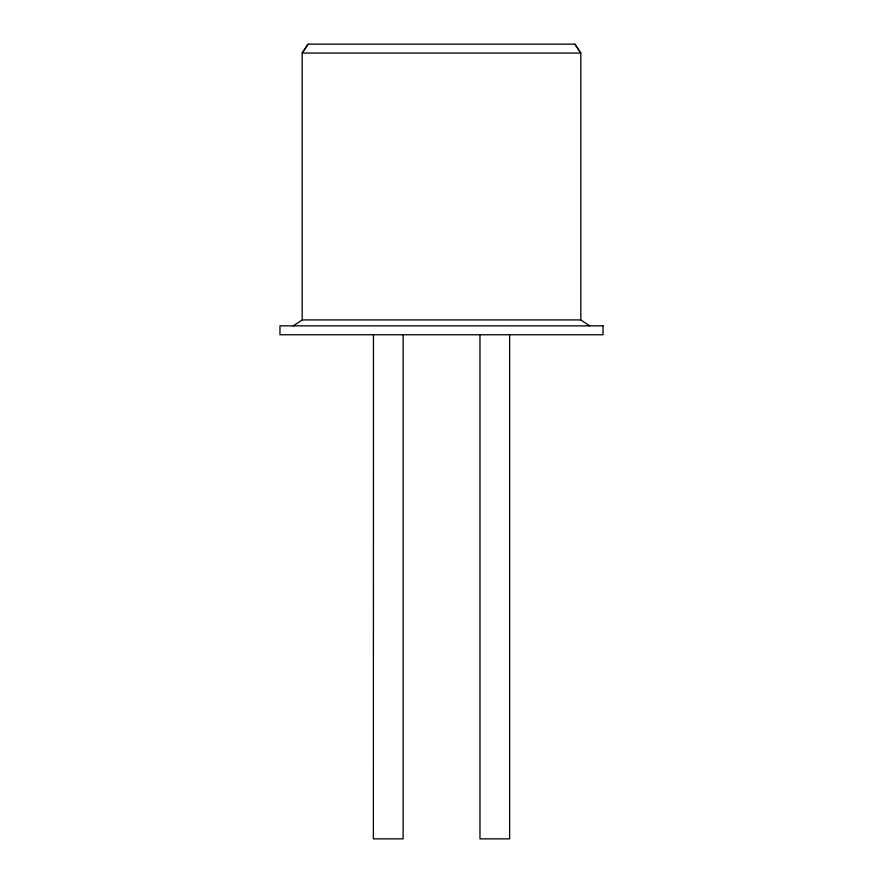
<?xml version="1.0" encoding="UTF-8"?>
<svg xmlns="http://www.w3.org/2000/svg" width="883" height="883" viewBox="0 0 883 883"><rect width="100%" height="100%" fill="white"/><g stroke="black" fill="none" stroke-linecap="round" stroke-linejoin="round"><path stroke-width="1.32" d="M589.701 325.849L580.793 319.922L580.793 53.046L574.91 44.15L308.09 44.15L302.207 53.046L302.196 319.922L293.311 325.849M308.09 44.15L302.196 53.046L580.804 53.046L574.91 44.15M302.207 319.922L580.804 319.922M509.634 334.745L509.634 838.85L479.977 838.85L479.977 334.745M403.112 334.745L403.112 838.85L373.377 838.85L373.465 334.745M603.034 325.849L279.966 325.849L279.966 334.745L603.034 334.745L603.034 325.849"/></g></svg>
